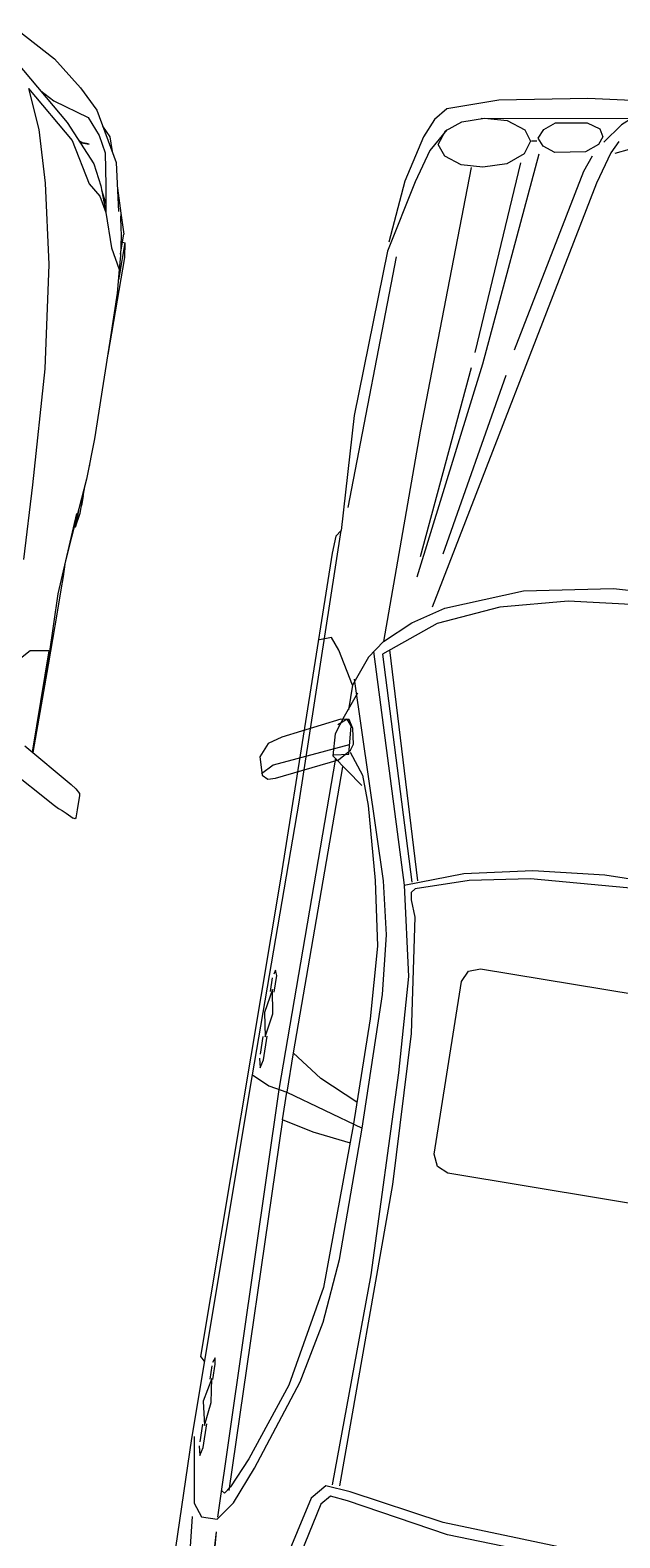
# Model space of a CAD drawing. Extents: x -640655 to -640254, y -1045449 to -1045159.
# Drawn here: x -640527.188 to -640525.749, y -1045387.062 to -1045383.381 of the extents above; entities that cross this region are included whole.
import ezdxf

# ---------------------------------------------------------------- set-up
doc = ezdxf.new("R2010")
doc.units = 0
doc.header["$MEASUREMENT"] = 0
doc.layers.get('0').update_dxf_attribs({"linetype": 'CONTINUOUS'})
doc.layers.add('T_stafaz', color=7, linetype='CONTINUOUS')

# ---------------------------------------------------------------- blocks, each defined once
blk = doc.blocks.new('A$C1DB2440A')
at = {"color": 0, "linetype": 'Continuous'}
for p, q in [((0.5347, 2.6083), (0.6343, 2.5548)), ((0.6343, 2.5548), (0.709, 2.4959)), ((0.5442, 2.5303), (0.6917, 2.4069)), ((0.5839, 2.4724), (0.7112, 2.3653)), ((0.5839, 2.4724), (0.6262, 2.3778)), ((0.6146, 2.4715), (0.6502, 2.4534)), ((0.6146, 2.4715), (0.6502, 2.4534)), ((0.6146, 2.4715), (0.6502, 2.4534)), ((0.709, 2.4959), (0.7574, 2.4483)), ((0.6502, 2.4534), (0.7396, 2.4275)), ((0.6502, 2.4534), (0.7396, 2.4275)), ((0.6502, 2.4534), (0.7396, 2.4275)), ((0.7574, 2.4483), (0.8261, 2.3308)), ((0.6917, 2.4069), (0.7726, 2.3184)), ((0.7396, 2.4275), (0.7741, 2.3883)), ((0.7396, 2.4275), (0.7741, 2.3883)), ((0.7396, 2.4275), (0.7741, 2.3883)), ((0.7783, 2.4124), (0.8003, 2.39)), ((0.6262, 2.3778), (0.6636, 2.2516)), ((0.7112, 2.3653), (0.7695, 2.2685)), ((0.727, 2.3683), (0.7394, 2.364)), ((0.7346, 2.364), (0.7309, 2.364)), ((0.7346, 2.364), (0.7309, 2.364)), ((0.747, 2.364), (0.7309, 2.364)), ((0.747, 2.364), (0.7309, 2.364)), ((0.7394, 2.364), (0.7346, 2.364)), ((0.7394, 2.364), (0.7346, 2.364)), ((0.7534, 2.364), (0.7346, 2.364)), ((0.7346, 2.364), (0.747, 2.364)), ((0.7394, 2.364), (0.747, 2.364)), ((0.747, 2.364), (0.7394, 2.364)), ((0.747, 2.364), (0.7394, 2.364)), ((0.7394, 2.364), (0.7534, 2.364)), ((0.747, 2.364), (0.7534, 2.364)), ((0.7534, 2.364), (0.747, 2.364)), ((0.7741, 2.3883), (0.7951, 2.3493)), ((0.7741, 2.3883), (0.7951, 2.3493)), ((0.7741, 2.3883), (0.7951, 2.3493)), ((0.8003, 2.39), (0.8117, 2.3554)), ((0.7951, 2.3493), (0.8102, 2.2713)), ((0.7951, 2.3493), (0.8102, 2.2713)), ((0.7951, 2.3493), (0.8102, 2.2713)), ((0.8261, 2.3308), (0.8521, 2.2139)), ((0.7726, 2.3184), (0.7986, 2.2684)), ((0.6636, 2.2516), (0.7062, 2.057)), ((0.7695, 2.2685), (0.8005, 2.2426)), ((0.7986, 2.2684), (0.8216, 2.2065)), ((0.8022, 2.2588), (0.8181, 2.2267)), ((0.8102, 2.2713), (0.8181, 2.2267)), ((0.8102, 2.2713), (0.8181, 2.2267)), ((0.8102, 2.2713), (0.8181, 2.2267)), ((0.8398, 2.2694), (0.8583, 2.2112)), ((0.8005, 2.2426), (0.8216, 2.2065)), ((0.8181, 2.2267), (0.8216, 2.2065)), ((0.8181, 2.2267), (0.8216, 2.2065)), ((0.8181, 2.2267), (0.8216, 2.2065)), ((0.8583, 2.2112), (0.8598, 2.1981)), ((0.8583, 2.2112), (0.8744, 2.1614)), ((0.8216, 2.2065), (0.85, 2.1235)), ((0.8598, 2.1981), (0.8684, 2.1561)), ((0.8684, 2.1561), (0.8748, 2.1088)), ((0.8741, 2.1378), (0.8745, 2.1614)), ((0.8741, 2.1418), (0.88, 2.1409)), ((0.8741, 2.1378), (0.8741, 2.1377)), ((0.8744, 2.1116), (0.8741, 2.1378)), ((0.8745, 2.1614), (0.8744, 2.1614)), ((0.88, 2.1409), (0.88, 2.0586)), ((0.88, 2.1409), (0.8854, 2.106)), ((0.85, 2.1235), (0.8779, 2.0746)), ((0.8748, 2.1088), (0.8779, 2.0746)), ((0.8854, 2.106), (0.8854, 1.8653)), ((0.8779, 2.0746), (0.8827, 2.0168)), ((0.7062, 2.057), (0.7403, 1.8046)), ((0.88, 2.0586), (0.88, 2.0493)), ((0.8827, 2.0168), (0.8848, 1.8985)), ((0.8848, 1.8985), (0.8867, 1.7933)), ((0.7403, 1.8046), (0.7591, 1.5208)), ((0.8867, 1.7933), (0.8886, 1.6566)), ((0.8886, 1.6566), (0.8866, 1.5567)), ((0.8873, 1.5921), (0.8873, 1.5883)), ((0.8866, 1.5567), (0.8724, 1.3848)), ((0.7591, 1.5208), (0.7681, 1.3367)), ((0.8854, 1.4725), (0.8854, 1.5422)), ((0.8854, 1.5149), (0.8854, 1.4915)), ((0.8854, 1.5149), (0.8854, 1.4915)), ((0.88, 1.4768), (0.88, 1.4376)), ((0.88, 1.4376), (0.8854, 1.4725)), ((0.8767, 1.4699), (0.8649, 1.2691)), ((0.8767, 1.4371), (0.88, 1.4376)), ((0.8724, 1.3848), (0.8693, 1.3442)), ((0.8682, 1.3254), (0.871, 1.3127)), ((0.8682, 1.3254), (0.871, 1.3127)), ((0.8697, 1.3492), (0.871, 1.3127)), ((0.871, 1.3127), (0.871, 1.2793)), ((0.8649, 1.2691), (0.869, 1.1204)), ((0.871, 1.2793), (0.871, 1.2196)), ((0.871, 1.2196), (0.871, 1.0942)), ((0.8226, 1.1204), (0.8018, 1.098)), ((0.8668, 1.1278), (0.8226, 1.1204)), ((0.8668, 1.1278), (0.869, 1.1204)), ((0.8668, 1.1278), (0.8693, 0.8774)), ((0.869, 1.1204), (0.8678, 1.0228)), ((0.871, 1.0942), (0.871, 0.8764)), ((0.8491, 0.889), (0.9764, 0.8156)), ((0.8144, 0.8295), (0.9454, 0.7582)), ((0.9764, 0.8156), (0.9893, 0.807)), ((0.9893, 0.807), (1.0003, 0.7971)), ((1.0003, 0.7971), (1.0014, 0.7925)), ((1.0014, 0.7925), (1.0014, 0.7575)), ((0.9454, 0.7582), (0.9561, 0.7529)), ((0.9561, 0.7529), (0.9653, 0.7489)), ((0.9653, 0.7489), (0.9767, 0.7445)), ((0.9767, 0.7445), (0.9951, 0.735)), ((1.0014, 0.7373), (1.0003, 0.735)), ((1.0014, 0.7575), (1.0014, 0.7373)), ((1.0003, 0.735), (0.9951, 0.735))]:
    blk.add_line(p, q, dxfattribs=at)
blk = doc.blocks.new('SYM_AUTO_MERCEDES_MBE-H')
at = {"color": 7, "linetype": 'Continuous'}
for points in [[(58.25, 89.99), (39.96, 87.96), (26.49, 85.42), (21.41, 83.39), (18.61, 81.1), (14.04, 68.14), (9.72, 46.03), (6.67, 21.64), (5.65, 1.06), (6.67, -20.79), (9.47, -45.7), (13.28, -67.04), (17.34, -79.24), (20.39, -81.78), (24.97, -83.81), (36.4, -86.61), (51.65, -88.13)], [(257.72, 89.74), (330.9, 90.5), (361.14, 90.76), (396.21, 89.23), (400.27, 88.72), (408.15, 87.2), (436.1, 84.4), (464.81, 79.57), (469.64, 77.8), (472.94, 75.26), (475.23, 71.95), (476.5, 66.87), (478.79, 39.68), (479.8, 4.62), (478.79, -33.75), (475.23, -71.61), (473.71, -74.92), (470.91, -77.46), (463.8, -80.76), (437.37, -85.08), (410.18, -88.13), (400.53, -90.16), (394.94, -89.4), (347.67, -89.91)], [(148.2, -74.16), (142.61, -68.06), (137.79, -60.69), (130.67, -42.39), (126.61, -20.79), (125.59, 2.07), (127.37, 24.94), (131.94, 45.78), (139.06, 63.06), (143.63, 69.92), (148.97, 75)], [(205.63, 58.74), (154.05, 73.73), (151.25, 74.24), (150.24, 72.97), (142.36, 62.8), (136.01, 49.08), (131.69, 33.07), (129.66, 15.03), (131.43, 1.57), (130.42, -6.31), (129.66, -14.44), (131.43, -31.21), (135.5, -47.48), (141.85, -61.96), (151.25, -73.9), (205.12, -58.15)], [(417.55, 64.58), (411.45, 68.39), (403.83, 69.16), (358.85, 59.25), (355.04, 57.47), (354.03, 53.91), (358.6, 31.04), (359.87, 2.58), (358.35, -26.13), (354.53, -49.76), (354.03, -55.86), (357.58, -58.91), (400.78, -69.33), (409.42, -68.82), (416.79, -65.26)], [(362.41, 2.33), (361.14, -24.61), (356.82, -50.02), (356.31, -54.34), (358.6, -56.37), (401.29, -66.28)], [(206.14, -59.93), (201.06, -45.95), (197.75, -29.43), (195.98, -11.9), (195.98, 6.14), (199.28, 38.92), (202.58, 51.62), (206.65, 60.26)], [(354.28, 52.13), (269.66, 51.62), (238.41, 53.15), (213.25, 56.71), (209.95, 58.23), (208.43, 58.74), (207.41, 57.47), (203.34, 47.05), (200.29, 33.84), (197.75, 2.58), (199.79, -29.69), (202.58, -44.43), (206.65, -57.13), (207.66, -57.89), (209.44, -57.64), (213.51, -56.11), (241.71, -52.56), (278.81, -51.29), (353.52, -52.56)], [(270.43, 42.73), (273.22, 41.71), (274.49, 38.66), (273.98, -38.33), (272.71, -41.12), (269.92, -42.39), (227.23, -42.39), (224.43, -41.12), (223.42, -38.33), (223.93, 38.66), (224.94, 41.71), (227.74, 42.73), (270.43, 42.73)], [(21.66, 37.65), (20.65, 36.12), (20.39, 34.09), (17.85, 8.43), (17.6, -5.55), (19.88, -28.93), (20.14, -33.75), (21.66, -37.06)], [(10.99, -30.45), (12.26, -34.01), (14.55, -36.55), (19.38, -40.11)], [(12.77, -35.02), (18.36, -70.6)], [(18.61, -36.55), (21.66, -38.07), (29.54, -40.36), (138.04, -63.74)], [(20.9, -56.11), (18.61, -55.1), (16.58, -52.56), (15.31, -44.93), (16.33, -41.63), (18.11, -40.61), (20.14, -41.38), (22.42, -44.17), (23.7, -51.54), (22.68, -54.59), (20.9, -56.11)], [(23.19, -42.39), (27.25, -43.92), (72.99, -53.83)], [(79.34, -54.84), (124.83, -63.23)], [(151, -76.19), (206.14, -59.93), (227.99, -55.35), (251.62, -54.08), (301.43, -53.07), (353.52, -54.34)], [(26.24, -80), (22.68, -78.73), (19.88, -75.17), (18.11, -69.84), (17.85, -64.25), (19.38, -59.67), (21.92, -57.89), (25.22, -58.91), (28.27, -62.72), (30.05, -68.31), (30.3, -73.65), (28.78, -77.97), (26.24, -80)], [(21.66, -56.37), (21.92, -57.64)], [(24.71, -55.35), (77.56, -60.94), (131.43, -68.57)], [(149.98, -72.38), (204.61, -56.88)], [(27.51, -59.42), (75.02, -63.23)], [(347.16, -89.4), (363.17, -86.86), (366.22, -84.57), (366.22, -80.76), (361.65, -77.46), (352.5, -73.65), (329.89, -66.02), (314.64, -62.72), (298.89, -61.2), (266.36, -60.69), (233.33, -60.94), (218.84, -62.21), (205.89, -65.01), (158.37, -79.75)], [(347.67, -89.91), (257.72, -89.15), (259.75, -84.83), (260.52, -80.25), (266.36, -60.69)], [(78.84, -63.48), (126.35, -68.57)], [(176.16, -77.97), (181.24, -74.16), (188.35, -71.61), (206.14, -67.04), (221.89, -63.99), (239.68, -62.98), (266.11, -62.98), (306.25, -63.99), (331.16, -68.57), (350.47, -75.43), (357.84, -78.73), (359.62, -80), (359.11, -80.76)], [(260.26, -62.98), (255.94, -72.63), (250.86, -80.25), (260.52, -80.25)], [(270.43, -62.98), (269.16, -72.38), (267.38, -80.25), (260.52, -80.25)], [(369.27, -80.51), (380.96, -79.75), (393.41, -77.46), (405.35, -73.39), (415.77, -68.06)], [(30.56, -71.11), (96.11, -73.39), (148.2, -74.16), (152.52, -77.2), (159.89, -80), (152.02, -84.57), (149.22, -86.86), (150.24, -89.66)], [(369.27, -80.51), (418.31, -78.48), (467.1, -72.89)], [(161.67, -78.48), (167.77, -80.76), (172.34, -82.29), (177.68, -82.03), (183.78, -73.9)], [(22.42, -78.48), (28.02, -81.78), (36.15, -84.07), (53.93, -88.13), (94.84, -89.91), (123.05, -88.64)], [(159.89, -80), (165.99, -80)], [(168.53, -81.52), (175.14, -94.99), (177.17, -98.04), (180.73, -99.57), (185.05, -98.3), (185.81, -96.77), (185.3, -94.99), (178.44, -80.51), (175.65, -77.97), (174.12, -77.46), (170.31, -78.22), (168.28, -79.49), (168.53, -81.52)], [(177.43, -81.78), (176.66, -78.22), (169.8, -78.73), (168.28, -80), (170.06, -82.03)], [(174.38, -78.48), (182.25, -96.01), (184.79, -98.55)], [(179.97, -79.24), (250.86, -80.25)], [(260.26, -82.29), (365.71, -80.76)], [(267.38, -80.25), (358.85, -78.98)], [(178.19, -81.27), (260.26, -82.29)], [(366.48, -86.86), (394.43, -84.32), (424.16, -85.59)], [(54.95, -85.84), (117.2, -87.88)], [(236.89, -87.11), (232.82, -87.11), (231.55, -87.62), (232.57, -87.88)], [(233.58, -88.13), (236.89, -88.13)], [(242.22, -86.61), (236.38, -87.62), (242.22, -88.64), (248.07, -87.62), (242.22, -86.61)], [(253.4, -88.13), (255.69, -87.62), (253.66, -87.11), (247.81, -87.11)], [(248.07, -88.13), (252.39, -88.13)], [(332.68, -87.11), (328.87, -87.11), (327.34, -87.37), (328.62, -87.88)], [(329.38, -87.88), (332.68, -87.88)], [(338.27, -86.61), (332.43, -87.37), (338.27, -88.64), (344.12, -87.37), (338.27, -86.61)], [(349.2, -87.88), (351.48, -87.37), (349.45, -86.86), (343.61, -86.86)], [(343.86, -87.88), (348.18, -87.88)], [(257.72, -89.15), (190.13, -88.39), (123.05, -88.64), (124.57, -89.66), (128.89, -89.91), (208.93, -89.91), (327.6, -90.93), (328.62, -89.91)]]:
    blk.add_lwpolyline(points, dxfattribs=at)

msp = doc.modelspace()

# ---------------------------------------------------------------- block references
at = {"layer": 'T_stafaz', "linetype": 'Continuous', "rotation": 350.1905932362902}
msp.add_blockref('A$C1DB2440A', (-640528.1887, -1045385.8599), dxfattribs=at)
at = {"layer": 'T_stafaz', "linetype": 'Continuous', "xscale": 0.01000000004857019, "yscale": 0.009999999776482582, "zscale": 0.01, "rotation": 260.9999367163447}
msp.add_blockref('SYM_AUTO_MERCEDES_MBE-H', (-640525.3611, -1045383.5258), dxfattribs=at)

doc.saveas('drawing.dxf')
